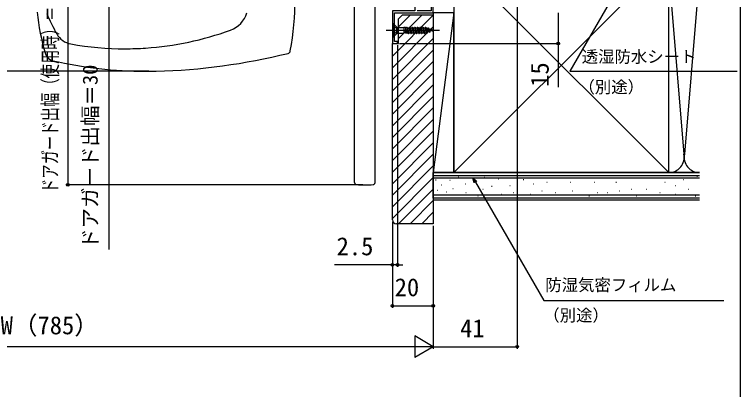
# Model space of a CAD drawing. Units: millimetres, scale not verified. Extents: x -525 to 525, y -783 to 779.
# Drawn here: x 170.5 to 525, y -228.7 to -45.6 of the extents above; entities that cross this region are included whole.
import ezdxf
from ezdxf.enums import TextEntityAlignment as Align

# ---------------------------------------------------------------- set-up
doc = ezdxf.new("R2010")
doc.units = ezdxf.units.MM
doc.header["$LTSCALE"] = 4
for name, color, linetype in [('0-2_YKK_11', 7, 'Continuous'), ('0-4_YKK_13', 4, 'Continuous'), ('0-6_YKK_D', 6, 'Continuous'), ('0-7_YKK_ZWAK', 7, 'Continuous'), ('0-8_YSS_K', 3, 'Continuous'), ('0-9_YSS_KE', 3, 'Continuous')]:
    doc.layers.add(name, color=color, linetype=linetype)
doc.styles.add('ＭＳ ゴシック', font='')
doc.styles.get('ＭＳ ゴシック').set_extended_font_data('MS Gothic')

msp = doc.modelspace()

# ---------------------------------------------------------------- linework, layer by layer
at = {"layer": '0-2_YKK_11'}
msp.add_lwpolyline([(351, -25.8), (366, -25.8), (366, -43.8), (355, -43.8), (355, -59.8), (357.5, -59.8), (357.5, -58.8), (356, -58.8), (356, -44.8), (375, -44.8), (375, -38.3), (374, -38.3), (373.35, -39.425), (373.35, -40.3), (374, -40.3), (374, -43.8), (367.2, -43.8)], dxfattribs=at)
at = {"layer": '0-4_YKK_13'}
for p, q in [((336.599, -127.67), (336.599, -35.076)), ((346.599, -127.67), (346.599, -38.3)), ((355, -51.2), (356.915, -52.155)), ((357.2, -51.75), (355.25, -49.8)), ((355.25, -49.8), (355.25, -56.8)), ((356.915, -52.155), (357.201, -53.3)), ((357.2, -51.75), (357.2, -54.85)), ((357.2, -51.75), (357.76, -51.9)), ((357.76, -51.9), (360.663, -51.9)), ((357.76, -51.9), (357.76, -54.7)), ((361.5, -52.025), (360.663, -51.9)), ((360.663, -51.9), (360.663, -54.7)), ((361.5, -52.025), (361.5, -54.575)), ((361.5, -52.025), (361.941, -52.025)), ((362.306, -51.933), (361.939, -52.025)), ((362.548, -54.5), (361.997, -52.898)), ((361.997, -52.898), (362.75, -54.85)), ((361.997, -54.575), (361.997, -52.898)), ((362.016, -52.006), (362.75, -54.85)), ((362.304, -51.93), (362.85, -54.85)), ((362.306, -51.933), (362.402, -52.1)), ((362.402, -52.1), (363.198, -52.1)), ((362.402, -52.1), (363.052, -54.5)), ((363.4, -51.75), (363.198, -52.1)), ((363.198, -52.1), (363.848, -54.5)), ((363.4, -51.75), (364.05, -54.85)), ((363.5, -51.75), (364.15, -54.85)), ((363.702, -52.1), (364.352, -54.5)), ((363.702, -52.1), (364.498, -52.1)), ((364.7, -51.75), (364.498, -52.1)), ((364.498, -52.1), (365.148, -54.5)), ((364.7, -51.75), (365.35, -54.85)), ((364.8, -51.75), (365.45, -54.85)), ((365.002, -52.1), (365.652, -54.5)), ((365.002, -52.1), (365.798, -52.1)), ((366, -51.75), (365.798, -52.1)), ((365.798, -52.1), (366.448, -54.5)), ((366, -51.75), (366.65, -54.85)), ((366.1, -51.75), (366.75, -54.85)), ((366.302, -52.1), (366.952, -54.5)), ((366.302, -52.1), (367.098, -52.1)), ((367.3, -51.75), (367.098, -52.1)), ((367.098, -52.1), (367.748, -54.5)), ((367.3, -51.75), (367.95, -54.85)), ((367.4, -51.75), (368.05, -54.85)), ((367.602, -52.1), (368.252, -54.5)), ((367.602, -52.1), (368.398, -52.1)), ((368.6, -51.75), (368.398, -52.1)), ((368.398, -52.1), (369.048, -54.5)), ((368.6, -51.75), (369.25, -54.85)), ((368.7, -51.75), (369.35, -54.85)), ((368.902, -52.1), (369.552, -54.5)), ((368.902, -52.1), (369.698, -52.1)), ((369.9, -51.75), (369.698, -52.1)), ((369.698, -52.1), (370.348, -54.5)), ((369.9, -51.75), (370.55, -54.85)), ((370, -51.75), (370.65, -54.85)), ((370.202, -52.1), (370.852, -54.5)), ((370.202, -52.1), (370.998, -52.1)), ((371.2, -51.75), (370.998, -52.1)), ((370.998, -52.1), (371.706, -54.5)), ((371.2, -51.75), (371.85, -54.75)), ((371.95, -54.75), (371.3, -51.75)), ((371.594, -52.258), (372.313, -54.121)), ((372.311, -52.478), (371.594, -52.258)), ((372.5, -52.15), (372.311, -52.478)), ((372.311, -52.478), (372.986, -53.916)), ((373.15, -54.2), (372.5, -52.15)), ((372.6, -52.15), (373.25, -54.2)), ((373.506, -53.757), (372.892, -52.655)), ((373.636, -52.883), (372.892, -52.655)), ((373.8, -52.6), (373.636, -52.883)), ((373.636, -52.883), (374.347, -53.484)), ((373.8, -52.6), (373.9, -52.6)), ((373.8, -52.6), (374.45, -53.65)), ((373.9, -52.6), (374.55, -53.65)), ((374.155, -53.042), (374.699, -53.392)), ((375, -53.3), (374.178, -53.048)), ((352, -53.3), (378, -53.3)), ((355, -55.4), (356.915, -54.445)), ((357.2, -54.85), (355.25, -56.8)), ((356.915, -54.445), (357.201, -53.3)), ((357.2, -54.85), (357.76, -54.7)), ((357.76, -54.7), (360.663, -54.7)), ((361.5, -54.575), (360.663, -54.7)), ((361.5, -54.575), (361.997, -54.575)), ((362.04, -54.5), (361.997, -54.575)), ((362.04, -54.5), (362.548, -54.5)), ((362.75, -54.85), (362.548, -54.5)), ((362.75, -54.85), (362.85, -54.85)), ((362.85, -54.85), (363.052, -54.5)), ((363.039, -54.5), (363.848, -54.5)), ((364.05, -54.85), (363.848, -54.5)), ((364.352, -54.5), (365.148, -54.5)), ((365.35, -54.85), (365.148, -54.5)), ((365.652, -54.5), (366.448, -54.5)), ((366.65, -54.85), (366.448, -54.5)), ((366.952, -54.5), (367.748, -54.5)), ((367.95, -54.85), (367.748, -54.5)), ((368.252, -54.5), (369.048, -54.5)), ((369.25, -54.85), (369.048, -54.5)), ((369.552, -54.5), (370.348, -54.5)), ((370.55, -54.85), (370.348, -54.5)), ((370.852, -54.5), (371.706, -54.5)), ((371.85, -54.75), (371.706, -54.5)), ((372.986, -53.916), (372.313, -54.121)), ((373.15, -54.2), (372.986, -53.916)), ((374.355, -53.497), (373.506, -53.757)), ((375, -53.3), (374.699, -53.392))]:
    msp.add_line(p, q, dxfattribs=at)
for points in [[(355.25, -49.8), (355, -49.8), (355, -56.8), (355.25, -56.8)], [(363.4, -51.75), (363.5, -51.75), (363.702, -52.1)], [(364.7, -51.75), (364.8, -51.75), (365.002, -52.1)], [(366, -51.75), (366.1, -51.75), (366.302, -52.1)], [(367.3, -51.75), (367.4, -51.75), (367.602, -52.1)], [(368.6, -51.75), (368.7, -51.75), (368.902, -52.1)], [(369.9, -51.75), (370, -51.75), (370.202, -52.1)], [(371.2, -51.75), (371.3, -51.75), (371.594, -52.258)], [(372.5, -52.15), (372.6, -52.15), (372.892, -52.655)], [(364.05, -54.85), (364.15, -54.85), (364.352, -54.5)], [(365.35, -54.85), (365.45, -54.85), (365.652, -54.5)], [(366.65, -54.85), (366.75, -54.85), (366.952, -54.5)], [(367.95, -54.85), (368.05, -54.85), (368.252, -54.5)], [(369.25, -54.85), (369.35, -54.85), (369.552, -54.5)], [(370.55, -54.85), (370.65, -54.85), (370.852, -54.5)], [(371.85, -54.75), (371.95, -54.75), (372.313, -54.121)], [(373.15, -54.2), (373.25, -54.2), (373.506, -53.757)], [(374.45, -53.65), (374.55, -53.65), (374.699, -53.392)]]:
    msp.add_lwpolyline(points, dxfattribs=at)
for centre, radius, start, end in [((157.5, -37.061), 150, 349.89656, 359.71782), ((281.177, -35.294), 100, 185.23813, 197.13175), ((278.323, -6.13), 100, 202.97373, 209.27387), ((271.5, -41.019), 13, 290.06376, 343.08906), ((199.817, -50.139), 10, 209.27387, 259.84494), ((224.5, 87.668), 150, 273.82255, 290.06376), ((224.5, 87.668), 150, 259.84494, 270), ((224.5, 87.668), 150, 270, 273.82255), ((303.698, -63.112), 1.5, 283.91017, 349.89656), ((190.392, -63.278), 5, 197.13175, 256.92672), ((231.938, 226.635), 300, 271.46828, 283.91017), ((234.5, 126.668), 200, 256.92672, 270), ((234.5, 126.668), 200, 270, 271.46828), ((337.599, -127.67), 1, 180, 266.27688), ((341.599, -66.2), 62.6, 266.27688, 273.72312), ((345.599, -127.67), 1, 273.72312, 0)]:
    msp.add_arc(centre, radius, start, end, dxfattribs=at)
at = {"layer": '0-6_YKK_D'}
for p, q in [((196.599, -6.8), (196.599, -128.8)), ((416, -18.5), (416, -208.8)), ((358.5, -59.799), (437, -59.799)), ((357.5, -60.5), (357.5, -168.799)), ((236.063, -73.315), (128, -73.315)), ((236.063, -73.315), (148, -73.315)), ((340.599, -128.8), (195.599, -128.8)), ((355, -146.799), (355, -188.8)), ((355, -146.799), (355, -168.799)), ((375, -148.799), (375, -208.8)), ((375, -148.799), (375, -208.8)), ((375, -148.799), (375, -188.8)), ((355, -167.799), (326.673, -167.799)), ((357.5, -167.799), (355, -167.799)), ((357.5, -167.799), (360.05, -167.799)), ((355, -187.8), (375, -187.8)), ((375, -207.8), (365.907, -202.55)), ((365.907, -202.55), (365.907, -213.05)), ((364.5, -207.8), (16.5, -207.8)), ((375, -207.8), (356.813, -207.8)), ((375, -207.8), (365.907, -213.05)), ((375, -207.8), (416, -207.8))]:
    msp.add_line(p, q, dxfattribs=at)
for points in [[(216.599, -6.8), (216.599, -36.8), (216.599, -160.339)], [(474.209, -16.799), (472.934, -19.007), (441.646, -73.198), (523.372, -73.198)], [(436, -44.8), (436, -59.799), (436, -81.076)], [(395.006, -127.849), (394.322, -125.299), (396.189, -127.165)], [(394.322, -125.299), (395.597, -127.507), (428.964, -185.3), (516.807, -185.3)]]:
    msp.add_lwpolyline(points, dxfattribs=at)
for centre in [(436, -59.799), (196.599, -128.8), (355, -167.799), (357.5, -167.799), (355, -187.8), (375, -187.8), (416, -207.8)]:
    msp.add_circle(centre, 0.637, dxfattribs=at)
at = {"layer": '0-7_YKK_ZWAK'}
msp.add_lwpolyline([(-525, -782.8), (525, -782.8), (525, 747.2)], dxfattribs=at)
at = {"layer": '0-8_YSS_K'}
for p, q in [((385, -122.799), (490, -17.799)), ((385, -17.799), (490, -122.799)), ((490.158, -26.83), (497.342, -113.767)), ((504.842, -26.83), (497.658, -113.767)), ((355, -65.975), (375, -45.975)), ((358, -57.318), (369.52, -45.799)), ((358, -51.662), (363.863, -45.799)), ((385, -44.799), (375, -122.799)), ((355, -71.632), (375, -51.632)), ((355, -77.289), (375, -57.289)), ((355, -82.946), (375, -62.946)), ((355, -88.603), (375, -68.603)), ((355, -94.26), (375, -74.26)), ((355, -99.916), (375, -79.916)), ((355, -105.573), (375, -85.573)), ((355, -111.23), (375, -91.23)), ((355, -116.887), (375, -96.887)), ((355, -122.544), (375, -102.544)), ((355, -128.201), (375, -108.201)), ((355, -133.857), (375, -113.857)), ((355, -139.514), (375, -119.514)), ((490, -122.799), (505, -122.799)), ((355, -145.171), (375, -125.171)), ((505, -124.299), (375.001, -124.299)), ((376.118, -126.247), (376.318, -126.247)), ((382.994, -126.538), (383.195, -126.538)), ((387.185, -124.628), (387.385, -124.628)), ((395.041, -127.513), (395.241, -127.513)), ((399.983, -125.018), (400.183, -125.018)), ((406.609, -125.798), (406.809, -125.798)), ((410.7, -125.364), (410.9, -125.364)), ((418.941, -126.189), (419.141, -126.189)), ((430.48, -127.513), (430.68, -127.513)), ((435.425, -125.364), (435.625, -125.364)), ((441.949, -127.513), (442.149, -127.513)), ((447.718, -125.364), (447.918, -125.364)), ((453.488, -127.513), (453.688, -127.513)), ((458.432, -125.364), (458.632, -125.364)), ((464.202, -127.513), (464.402, -127.513)), ((471.619, -125.364), (471.819, -125.364)), ((480.685, -125.364), (480.885, -125.364)), ((488.102, -127.513), (488.302, -127.513)), ((497.168, -126.189), (497.368, -126.189)), ((503.761, -124.54), (503.961, -124.54)), ((358.029, -147.799), (375, -130.828)), ((378.793, -128.778), (378.993, -128.778)), ((384.456, -130.585), (384.656, -130.585)), ((390.693, -128.247), (390.893, -128.247)), ((399.162, -130.809), (399.362, -130.809)), ((403.491, -129.416), (403.691, -129.416)), ((412.348, -129.161), (412.548, -129.161)), ((423.886, -128.337), (424.086, -128.337)), ((471.619, -130.809), (471.819, -130.809)), ((479.036, -130.809), (479.236, -130.809)), ((493.047, -129.161), (493.247, -129.161)), ((499.64, -130.809), (499.84, -130.809)), ((505, -133.799), (375.001, -133.799)), ((376.832, -131.299), (377.032, -131.299)), ((381.314, -132.139), (381.514, -132.139)), ((387.964, -133.704), (388.164, -133.704)), ((390.92, -132.458), (391.12, -132.458)), ((396.689, -134.106), (396.889, -134.106)), ((403.301, -133.704), (403.501, -133.704)), ((408.227, -133.282), (408.427, -133.282)), ((413.997, -132.458), (414.197, -132.458)), ((422.238, -133.282), (422.438, -133.282)), ((428.007, -131.634), (428.207, -131.634)), ((434.601, -132.458), (434.801, -132.458)), ((442.773, -131.634), (442.973, -131.634)), ((451.015, -134.106), (451.215, -134.106)), ((455.136, -132.458), (455.336, -132.458)), ((460.081, -132.458), (460.281, -132.458)), ((465.85, -131.634), (466.05, -131.634)), ((474.092, -134.106), (474.292, -134.106)), ((485.63, -132.458), (485.83, -132.458)), ((493.047, -133.282), (493.247, -133.282)), ((502.937, -134.106), (503.137, -134.106)), ((363.686, -147.799), (375, -136.485)), ((505, -136.299), (375.001, -136.299)), ((369.343, -147.799), (375, -142.142))]:
    msp.add_line(p, q, dxfattribs=at)
msp.add_lwpolyline([(385, -122.799), (385, -44.799), (375, -44.799), (375, -122.799)], close=True, dxfattribs=at)
for centre, start, end in [((490, -115.299), 270, 11.78354), ((505, -115.299), 168.21646, 269.99999)]:
    msp.add_arc(centre, 7.5, start, end, dxfattribs=at)
at = {"layer": '0-9_YSS_KE'}
for p, q in [((505, -122.799), (375.001, -122.799)), ((375.001, -135.299), (375.001, -122.799)), ((375.001, -125.299), (505, -125.299)), ((505, -135.299), (375.001, -135.299))]:
    msp.add_line(p, q, dxfattribs=at)
msp.add_lwpolyline([(490, -122.799), (490, -17.799), (385, -17.799), (385, -122.799)], close=True, dxfattribs=at)
for points in [[(355, -145.799), (355, -59.799), (358, -59.799), (358, -47.799), (360, -45.799), (375, -45.799)], [(375, -45.799), (375, -147.799), (357, -147.799)]]:
    msp.add_lwpolyline(points, dxfattribs=at)
msp.add_arc((357, -145.799), 2, 180.00002, 270, dxfattribs=at)

# ---------------------------------------------------------------- texts
at = {"layer": '0-6_YKK_D', "style": 'ＭＳ ゴシック', "width": 0.7}
msp.add_text('ドアガード出幅（使用時）＝122', height=7.331, rotation=90, dxfattribs=at).set_placement((193.736, -132.769), align=Align.BOTTOM_LEFT)
at = {"layer": '0-6_YKK_D', "style": 'ＭＳ ゴシック'}
for s, height, p in [('透湿防水シート', 5.865, (447.485, -70.868)), ('（別途）', 5.865, (445.894, -85.701)), ('2.5', 8.798, (327.786, -165.799)), ('20', 8.798, (356.136, -185.8)), ('防湿気密フィルム', 5.865, (429.698, -182.299)), ('（別途）', 5.865, (428.698, -197.132)), ('W（785）', 8.798, (163.739, -204.368)), ('41', 8.798, (388.102, -205.8))]:
    msp.add_text(s, height=height, dxfattribs=at).set_placement(p, align=Align.BOTTOM_LEFT)
for s, height, p in [('ドアガード出幅＝30', 7.331, (213.292, -160.043)), ('15', 8.798, (434, -80.917))]:
    msp.add_text(s, height=height, rotation=90, dxfattribs=at).set_placement(p, align=Align.BOTTOM_LEFT)

doc.saveas('drawing.dxf')
